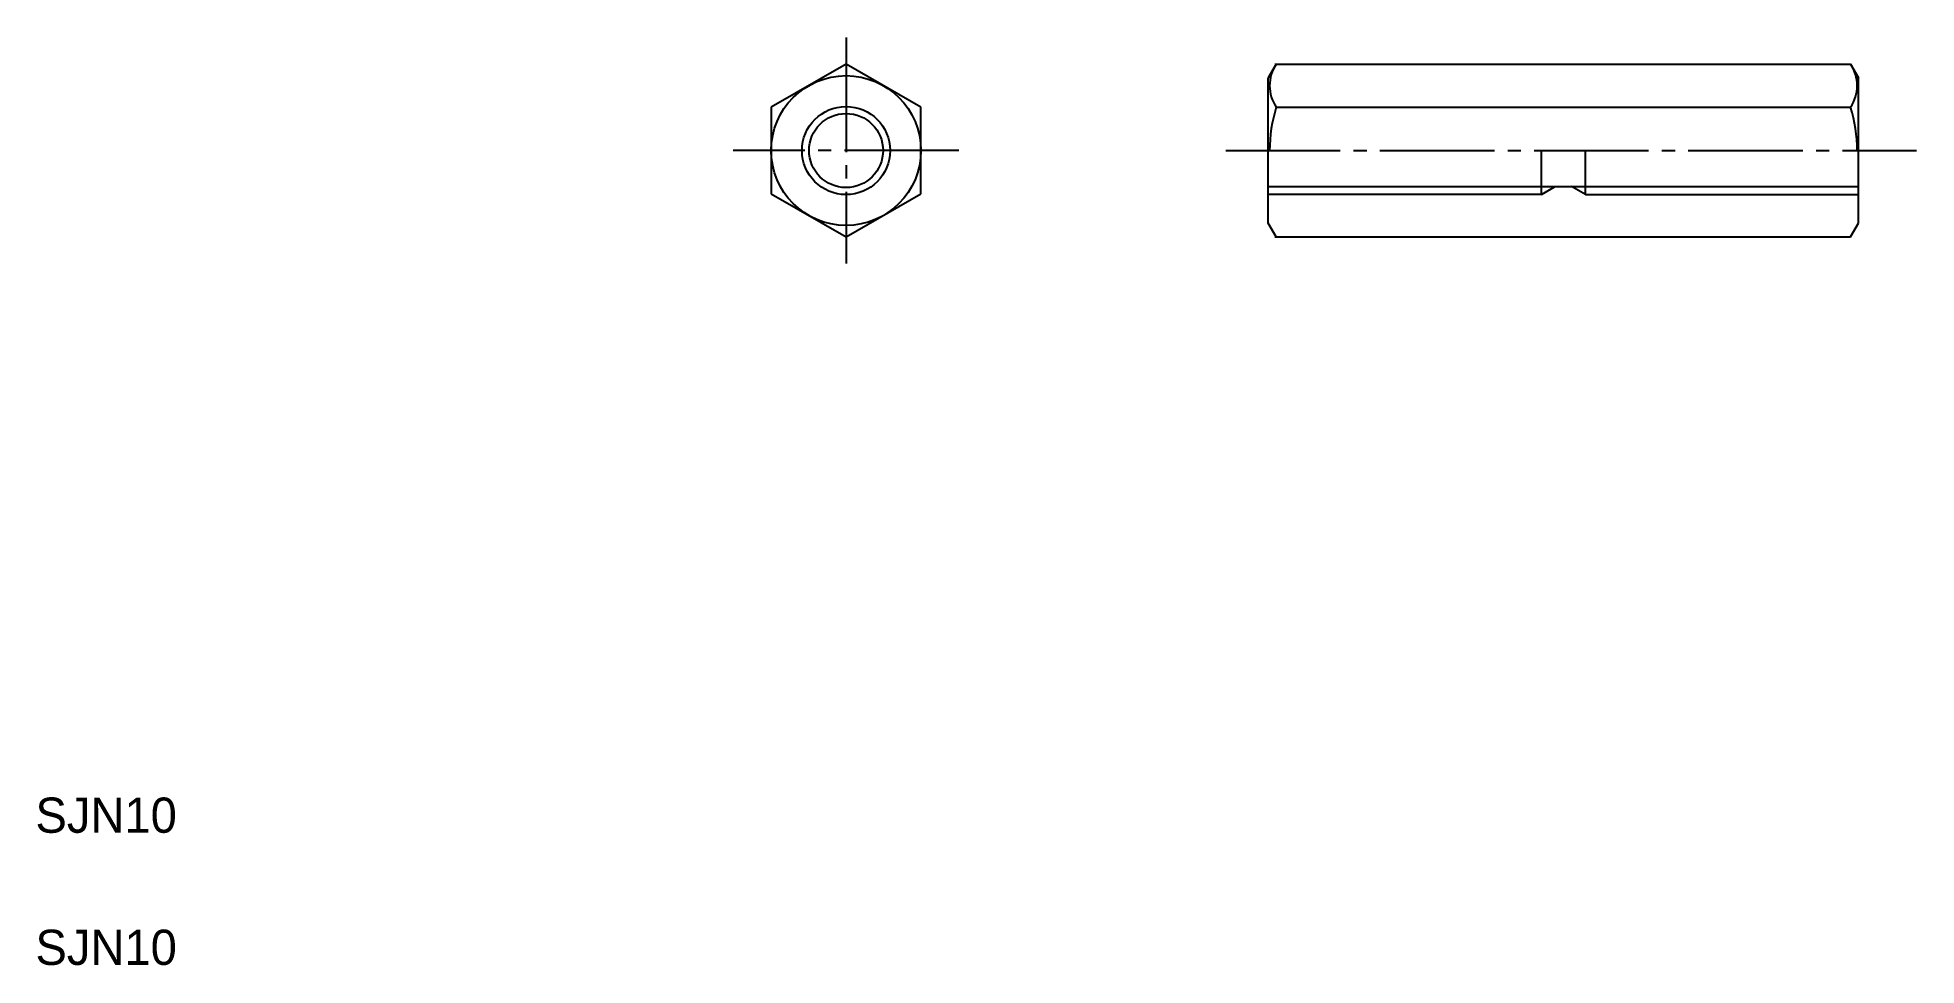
# Model space of a CAD drawing. Extents: x 10 to 224, y 10 to 115.
import ezdxf

# ---------------------------------------------------------------- set-up
doc = ezdxf.new("R2010")
doc.units = 0
doc.linetypes.add('CENTER', pattern=[17.5, 13, -1.5, 1.5, -1.5])
doc.layers.get('0').update_dxf_attribs({"linetype": 'CONTINUOUS'})

msp = doc.modelspace()

# ---------------------------------------------------------------- linework, layer by layer
at = {"color": 1, "linetype": 'CENTER'}
for p, q in [((102.02, 115.27), (102.02, 89.63)), ((114.84, 102.45), (89.2, 102.45)), ((145.13, 102.45), (223.53, 102.45))]:
    msp.add_line(p, q, dxfattribs=at)
at = {"color": 7, "linetype": 'CONTINUOUS'}
for p, q in [((102.02, 112.27), (93.52, 107.36)), ((110.52, 107.36), (102.02, 112.27)), ((150.85, 112.27), (149.95, 110.7)), ((150.71, 112.27), (216.05, 112.27)), ((216.05, 112.27), (216.95, 110.7)), ((149.95, 94.2), (149.95, 110.7)), ((216.95, 94.2), (216.95, 110.7)), ((93.52, 107.36), (93.52, 97.55)), ((110.52, 97.55), (110.52, 107.36)), ((150.85, 107.36), (216.05, 107.36)), ((180.95, 97.45), (180.95, 102.45)), ((185.95, 97.45), (185.95, 102.45)), ((149.95, 98.35), (216.95, 98.35)), ((93.52, 97.55), (102.02, 92.64)), ((102.02, 92.64), (110.52, 97.55)), ((165.45, 97.45), (165.45, 97.45)), ((173.2, 97.45), (173.2, 97.45)), ((150.85, 92.64), (149.95, 94.2)), ((216.05, 92.64), (216.95, 94.2)), ((150.71, 92.64), (216.05, 92.64))]:
    msp.add_line(p, q, dxfattribs=at)
at = {"color": 3, "linetype": 'CONTINUOUS'}
for p, q in [((180.95, 97.45), (182.51, 98.35)), ((185.95, 97.45), (184.39, 98.35)), ((180.95, 97.45), (149.95, 97.45)), ((185.95, 97.45), (216.95, 97.45))]:
    msp.add_line(p, q, dxfattribs=at)
at = {"color": 7, "linetype": 'CONTINUOUS'}
for radius in [8.5, 4.2]:
    msp.add_circle((102.02, 102.45), radius, dxfattribs=at)
at = {"color": 3, "linetype": 'CONTINUOUS'}
msp.add_circle((102.02, 102.45), 5, dxfattribs=at)
at = {"color": 7, "linetype": 'CONTINUOUS'}
for centre, radius, start, end in [((154.44, 109.81), 4.34, 145.6111, 214.3889), ((212.46, 109.81), 4.34, 325.6111, 34.3889), ((166.34, 102.45), 16.24, 162.4111, 180), ((200.57, 102.45), 16.24, 0, 17.5889)]:
    msp.add_arc(centre, radius, start, end, dxfattribs=at)

# ---------------------------------------------------------------- texts
for p in [(10, 25), (10, 10)]:
    msp.add_text('SJN10', height=4, dxfattribs=at).set_placement(p)

doc.saveas('drawing.dxf')
